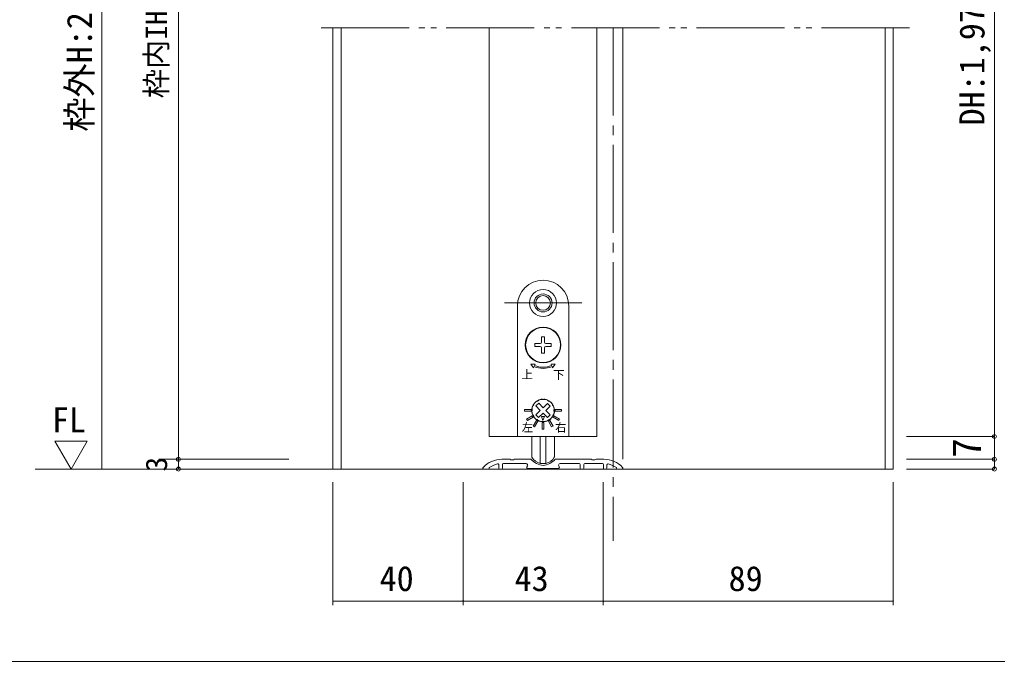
# Model space of a CAD drawing. Units: millimetres on the paper, enlarged 10 times, with parts at other scales. Extents: x -2000 to 2000, y -1385 to 1385.
# Drawn here: x -1412 to -412, y -68 to 589 of the extents above; entities that cross this region are included whole.
import ezdxf
from ezdxf.enums import TextEntityAlignment as Align

# ---------------------------------------------------------------- set-up
doc = ezdxf.new("R2010")
doc.units = ezdxf.units.MM
doc.header["$LTSCALE"] = 10
doc.header["$PDMODE"] = 32
doc.header["$PDSIZE"] = 4
for name, pattern in [('CHAIN2', [12, 9, -1, 1, -1]), ('DOUBLE_CHAIN2', [12.8, 9, -1, 0.6, -0.6, 0.6, -1]), ('USER1', [19.05, 12.7, -6.35])]:
    doc.linetypes.add(name, pattern=pattern)
doc.layers.add('1-1_0', color=7, linetype='Continuous', lineweight=20)
doc.layers.add('2-0', color=7, linetype='Continuous', lineweight=18)
doc.styles.add('ＭＳ ゴシック', font='')
doc.styles.get('ＭＳ ゴシック').set_extended_font_data('MS Gothic')

msp = doc.modelspace()

# ---------------------------------------------------------------- linework, layer by layer
at = {"layer": '1-1_0'}
msp.add_lwpolyline([(380, -67.5), (-1950, -67.5), (-1950, 1335)], dxfattribs=at)
at = {"layer": '2-0', "color": 4, "lineweight": 9}
for p, q in [((-1328.02, 1073.17), (-1328.02, 129.36)), ((-1249.68, 953.17), (-1249.68, 139.36)), ((-414.8, 162.69), (-414.8, 926.51)), ((-414.8, 162.69), (-504.94, 162.69)), ((-414.8, 162.69), (-414.8, 139.36)), ((-1376.21, 158.04), (-1359.51, 129.36)), ((-1343.02, 158.04), (-1376.21, 158.04)), ((-1359.51, 129.36), (-1343.02, 158.04)), ((-1269.68, 139.36), (-1136.61, 139.36)), ((-1249.68, 139.36), (-1249.68, 129.36)), ((-414.8, 139.36), (-504.94, 139.36)), ((-414.8, 139.36), (-414.8, 129.36)), ((-1091.61, 129.36), (-1396.36, 129.36)), ((-1269.68, 129.36), (-1136.61, 129.36)), ((-414.8, 129.36), (-504.94, 129.36)), ((-1091.61, 116.02), (-1091.61, -9.85)), ((-958.28, 116.02), (-958.28, -9.85)), ((-815, 116.02), (-815, -9.85)), ((-518.27, 116.02), (-518.27, -9.85)), ((-1091.61, -5.68), (-958.28, -5.68)), ((-958.28, -5.68), (-815, -5.68)), ((-815, -5.68), (-518.27, -5.68))]:
    msp.add_line(p, q, dxfattribs=at)
at = {"layer": '2-0', "linetype": 'DOUBLE_CHAIN2', "lineweight": 20}
msp.add_line((-501.61, 581.02), (-1108.27, 581.02), dxfattribs=at)
at = {"layer": '2-0', "lineweight": 20}
for p, q in [((-1091.61, 581.02), (-1091.61, 129.36)), ((-1083.27, 581.02), (-1083.27, 129.36)), ((-931.61, 581.02), (-931.61, 162.69)), ((-821.61, 581.02), (-821.61, 162.69)), ((-794.94, 581.02), (-794.94, 139.36)), ((-526.61, 581.02), (-526.61, 129.36)), ((-518.27, 581.02), (-518.27, 129.36)), ((-931.61, 162.69), (-821.61, 162.69)), ((-614.94, 129.36), (-1091.61, 129.36)), ((-773.27, 129.36), (-518.27, 129.36)), ((-773.27, 129.36), (-614.94, 129.36)), ((-958.28, 51.46), (-958.28, 116.02)), ((-815, 51.46), (-815, 116.02)), ((-1091.4, -5.68), (-1091.82, -5.68)), ((-958.8, -5.68), (-957.76, -5.68)), ((-814.48, -5.68), (-815.52, -5.68)), ((-518.48, -5.68), (-518.07, -5.68))]:
    msp.add_line(p, q, dxfattribs=at)
at = {"layer": '2-0', "color": 4, "linetype": 'CHAIN2', "lineweight": 9}
msp.add_line((-804.94, 581.02), (-804.94, 56.02), dxfattribs=at)
at = {"layer": '2-0', "color": 2, "linetype": 'USER1'}
msp.add_line((-916.11, 299.36), (-837.11, 299.36), dxfattribs=at)
at = {"layer": '2-0'}
for p, q in [((-902.94, 296.36), (-902.94, 162.69)), ((-850.27, 162.69), (-850.27, 296.36)), ((-875.11, 264.69), (-878.11, 264.69)), ((-878.11, 259.19), (-878.11, 264.69)), ((-875.11, 259.19), (-875.11, 264.69)), ((-879.44, 254.86), (-884.94, 254.86)), ((-878.11, 248.02), (-878.11, 253.52)), ((-875.11, 248.02), (-875.11, 253.52)), ((-868.27, 257.86), (-873.77, 257.86)), ((-868.27, 254.86), (-873.77, 254.86)), ((-868.27, 257.86), (-868.27, 254.86)), ((-875.11, 248.02), (-878.11, 248.02)), ((-879.44, 189.39), (-883.86, 193.92)), ((-876.57, 192.18), (-872.04, 196.61)), ((-883.97, 184.97), (-879.44, 189.39)), ((-881.18, 182.1), (-883.97, 184.97)), ((-881.18, 182.1), (-876.64, 186.53)), ((-872.22, 181.99), (-876.64, 186.53)), ((-869.36, 184.79), (-872.22, 181.99)), ((-902.94, 162.69), (-850.27, 162.69)), ((-888.27, 142.24), (-888.27, 162.69)), ((-879.52, 162.69), (-879.52, 135.18)), ((-873.69, 162.69), (-873.69, 135.18)), ((-864.94, 162.69), (-864.94, 142.24)), ((-931.61, 130.36), (-931.61, 130.88)), ((-921.94, 133.59), (-921.94, 130.36)), ((-918.66, 139.36), (-910.77, 139.36)), ((-918.27, 130.36), (-918.27, 134.02)), ((-917.27, 135.02), (-894.01, 135.02)), ((-889.11, 139.36), (-905.77, 139.36)), ((-893.14, 131.52), (-892.56, 132.52)), ((-879.52, 135.18), (-873.69, 135.18)), ((-827.44, 139.36), (-864.11, 139.36)), ((-860.08, 131.52), (-860.65, 132.52)), ((-839.61, 135.02), (-859.21, 135.02)), ((-838.61, 134.02), (-838.61, 130.36)), ((-834.94, 130.36), (-834.94, 134.02)), ((-833.94, 135.02), (-815.94, 135.02)), ((-814.56, 139.36), (-822.44, 139.36)), ((-814.94, 130.36), (-814.94, 134.02)), ((-811.28, 133.59), (-811.28, 130.36)), ((-801.61, 130.36), (-801.61, 130.88)), ((-1091.61, 129.36), (-614.94, 129.36)), ((-937.27, 129.36), (-932.61, 129.36)), ((-920.94, 129.36), (-919.27, 129.36)), ((-892.27, 130.02), (-876.61, 130.02)), ((-860.94, 130.02), (-876.61, 130.02)), ((-837.61, 129.36), (-835.94, 129.36)), ((-812.28, 129.36), (-813.94, 129.36)), ((-795.94, 129.36), (-800.61, 129.36))]:
    msp.add_line(p, q, dxfattribs=at)
for points in [[(-879.44, 257.86), (-884.94, 257.86), (-884.94, 254.86)], [(-885.28, 235.41), (-884.77, 236.65), (-889.1, 236.65), (-886.3, 232.95), (-885.79, 234.18)], [(-867.42, 234.18), (-866.91, 232.95), (-864.12, 236.65), (-868.44, 236.65), (-867.93, 235.41)], [(-876.57, 192.18), (-881, 196.72), (-883.86, 193.92)], [(-869.36, 184.79), (-873.78, 189.32), (-869.25, 193.74), (-872.04, 196.61)]]:
    msp.add_lwpolyline(points, dxfattribs=at)
for points in [[(-895.61, 188.52), (-888.94, 188.52), (-888.94, 190.19), (-895.61, 190.19)], [(-857.61, 190.19), (-864.27, 190.19), (-864.27, 188.52), (-857.61, 188.52)], [(-892.65, 179.13), (-886.87, 182.47), (-887.71, 183.91), (-893.48, 180.58)], [(-876.73, 179.02), (-875.02, 183), (-878.35, 183.04)], [(-859.74, 180.58), (-865.51, 183.91), (-866.34, 182.47), (-860.57, 179.13)], [(-885.39, 172.48), (-882.05, 178.26), (-883.5, 179.09), (-886.83, 173.32)], [(-875.77, 177.02), (-877.44, 177.02), (-877.44, 170.36), (-875.77, 170.36)], [(-866.39, 173.32), (-869.72, 179.09), (-871.16, 178.26), (-867.83, 172.48)]]:
    msp.add_lwpolyline(points, close=True, dxfattribs=at)
for centre, radius in [((-876.61, 299.36), 13.83), ((-876.61, 299.36), 9.17), ((-876.61, 299.36), 7.5), ((-876.61, 256.36), 18.33), ((-876.61, 256.36), 17.83)]:
    msp.add_circle(centre, radius, dxfattribs=at)
for centre, radius, start, end in [((-876.61, 296.36), 26.33, 0, 180), ((-879.44, 259.19), 1.33, 270, 360), ((-879.44, 253.52), 1.33, 360, 90), ((-873.77, 259.19), 1.33, 180, 270), ((-873.77, 253.52), 1.33, 90, 180), ((-876.61, 256.36), 24, 247.5, 292.5), ((-876.61, 256.36), 22.67, 247.5, 292.5), ((-876.61, 189.36), 11.67, 98.90298, 201.09702), ((-879.16, 197.11), 3.33, 108.17431, 138.71996), ((-876.61, 189.36), 11.5, 100.42431, 108.17431), ((-878.09, 197.39), 3.33, 69.87866, 100.42431), ((-878.05, 198.58), 2.33, 72.61143, 98.90298), ((-876.61, 203.19), 2.5, 252.61143, 287.38857), ((-876.61, 189.36), 11.17, 86.90028, 91.69834), ((-874.93, 197.35), 3.33, 78.17431, 108.71996), ((-875.16, 198.58), 2.33, 81.09702, 107.38857), ((-876.61, 189.36), 11.67, 338.90298, 81.09702), ((-876.61, 189.36), 11.5, 70.42431, 78.17431), ((-873.87, 197.05), 3.33, 39.87866, 70.42431), ((-884.6, 191.03), 3.33, 168.17431, 198.71996), ((-876.61, 189.36), 11.5, 160.42431, 168.17431), ((-884.3, 192.09), 3.33, 129.87866, 160.42431), ((-876.61, 189.36), 11.17, 146.90028, 151.69834), ((-882.69, 194.8), 3.33, 138.17431, 168.71996), ((-876.61, 189.36), 11.5, 130.42431, 138.17431), ((-881.9, 195.57), 3.33, 99.87866, 130.42431), ((-876.61, 189.36), 11.17, 116.90028, 121.69834), ((-876.61, 189.36), 11.17, 56.90028, 61.69834), ((-871.16, 195.44), 3.33, 48.17431, 78.71996), ((-876.61, 189.36), 11.5, 40.42431, 48.17431), ((-870.39, 194.65), 3.33, 9.87866, 40.42431), ((-876.61, 189.36), 11.17, 26.90028, 31.69834), ((-868.85, 191.9), 3.33, 18.17431, 48.71996), ((-876.61, 189.36), 11.5, 10.42431, 18.17431), ((-868.58, 190.83), 3.33, 339.87866, 10.42431), ((-884.64, 187.88), 3.33, 159.87866, 190.42431), ((-876.61, 189.36), 11.5, 190.42431, 198.17431), ((-876.61, 189.36), 11.17, 176.90028, 181.69834), ((-884.37, 186.81), 3.33, 198.17431, 228.71996), ((-885.32, 186), 2.33, 201.09702, 227.38857), ((-888.59, 182.44), 2.5, 12.61143, 47.38857), ((-876.61, 189.36), 11.17, 206.90028, 211.69834), ((-883.87, 183.49), 2.33, 192.61143, 218.90298), ((-882.82, 184.06), 3.33, 189.87866, 220.42431), ((-876.61, 189.36), 11.67, 218.90298, 321.09702), ((-876.61, 189.36), 11.5, 220.42431, 228.17431), ((-882.05, 183.27), 3.33, 228.17431, 258.71996), ((-871.31, 183.14), 3.33, 279.87866, 310.42431), ((-876.61, 189.36), 11.5, 310.42431, 318.17431), ((-870.52, 183.91), 3.33, 318.17431, 348.71996), ((-869.34, 183.49), 2.33, 321.09702, 347.38857), ((-876.61, 189.36), 11.17, 326.90028, 331.69834), ((-864.63, 182.44), 2.5, 132.61143, 167.38857), ((-868.91, 186.62), 3.33, 309.87866, 340.42431), ((-867.9, 186), 2.33, 312.61143, 338.90298), ((-876.61, 189.36), 11.5, 340.42431, 348.17431), ((-876.61, 189.36), 11.17, 356.90028, 1.69834), ((-868.61, 187.68), 3.33, 348.17431, 18.71996), ((-876.61, 189.36), 11.17, 236.90028, 241.69834), ((-879.34, 181.66), 3.33, 219.87866, 250.42431), ((-876.61, 189.36), 11.5, 250.42431, 258.17431), ((-878.28, 181.36), 3.33, 258.17431, 288.71996), ((-876.61, 189.36), 11.17, 266.90028, 271.69834), ((-875.13, 181.32), 3.33, 249.87866, 280.42431), ((-876.61, 189.36), 11.5, 280.42431, 288.17431), ((-874.06, 181.6), 3.33, 288.17431, 318.71996), ((-876.61, 189.36), 11.17, 296.90028, 301.69834), ((-886.61, 142.24), 1.67, 180, 210.56067), ((-876.56, 148.18), 13.33, 210.56067, 257.16143), ((-876.65, 148.18), 13.33, 282.83857, 329.43933), ((-866.61, 142.24), 1.67, 329.43933, 360), ((-937.27, 130.36), 1, 136.50339, 270), ((-918.66, 112.69), 26.67, 90, 136.50339), ((-932.61, 130.36), 1, 270, 0), ((-918.66, 112.69), 22.33, 101.58901, 125.44735), ((-922.94, 133.59), 1, 0, 101.58901), ((-920.94, 130.36), 1, 180, 270), ((-919.27, 130.36), 1, 270, 0), ((-917.27, 134.02), 1, 90, 180), ((-908.27, 143.71), 5.02, 240.13717, 299.86283), ((-894.01, 133.36), 1.67, 330, 90), ((-892.27, 131.02), 1, 150, 270), ((-873.59, 154.48), 21.67, 224.26307, 261.9973), ((-879.62, 154.48), 21.67, 278.0027, 315.73693), ((-860.94, 131.02), 1, 270, 30), ((-859.21, 133.36), 1.67, 90, 210), ((-839.61, 134.02), 1, 0, 90), ((-837.61, 130.36), 1, 180, 270), ((-835.94, 130.36), 1, 270, 0), ((-833.94, 134.02), 1, 90, 180), ((-824.94, 143.71), 5.02, 240.13717, 299.86283), ((-815.94, 134.02), 1, 0, 90), ((-813.94, 130.36), 1, 180, 270), ((-814.56, 112.69), 26.67, 43.49661, 90), ((-812.28, 130.36), 1, 270, 0), ((-810.28, 133.59), 1, 78.41099, 180), ((-814.56, 112.69), 22.33, 54.55265, 78.41099), ((-800.61, 130.36), 1, 180, 270), ((-795.94, 130.36), 1, 270, 43.49661)]:
    msp.add_arc(centre, radius, start, end, dxfattribs=at)
at = {"layer": '2-0', "lineweight": 20}
for centre, radius, start, end in [((-1091.61, -5.68), 0.208, 180, 0), ((-958.28, -5.68), 0.521, 0, 180), ((-815, -5.68), 0.521, 180, 0), ((-518.27, -5.68), 0.208, 0, 180)]:
    msp.add_arc(centre, radius, start, end, dxfattribs=at)
at = {"layer": '2-0', "color": 4}
for p in [(-414.8, 162.69), (-1249.68, 139.36), (-414.8, 139.36), (-1249.68, 129.36), (-414.8, 129.36)]:
    msp.add_point(p, dxfattribs=at)

# ---------------------------------------------------------------- texts
at = {"layer": '2-0', "style": 'ＭＳ ゴシック'}
for s, height, p in [('枠内IH:1,985', 21.99, (-1254.68, 508.76)), ('枠外H:2,024', 25.66, (-1330.53, 474.6)), ('DH:1,970', 25.66, (-417.3, 480.93)), ('7', 29.33, (-419.8, 141.02)), ('3', 21.99, (-1254.68, 126.86))]:
    msp.add_text(s, height=height, rotation=90, dxfattribs=at).set_placement(p, align=Align.BOTTOM_LEFT)
for s, height, p in [('上', 8.55, (-898.68, 219.3)), ('下', 8.55, (-866.36, 219.04)), ('FL', 25.66, (-1379.17, 159.15)), ('左', 8.55, (-898.37, 165.12)), ('右', 8.55, (-864.39, 165.04)), ('40', 25.66, (-1043.89, -3.18)), ('43', 25.66, (-905.75, -3.18)), ('89', 25.66, (-686.82, -3.18))]:
    msp.add_text(s, height=height, dxfattribs=at).set_placement(p, align=Align.BOTTOM_LEFT)

doc.saveas('drawing.dxf')
